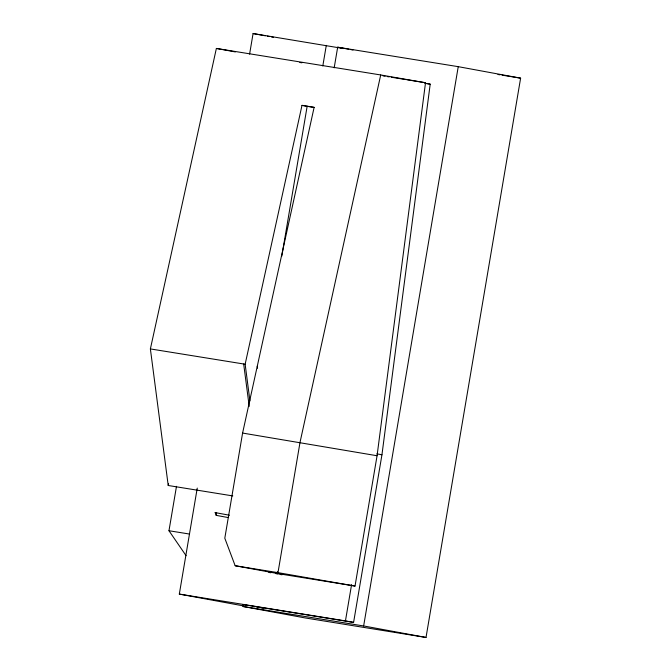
<?xml version="1.0" encoding="UTF-8"?>
<svg xmlns="http://www.w3.org/2000/svg" width="671" height="671" viewBox="0 0 671 671"><rect width="100%" height="100%" fill="white"/><g stroke="black" fill="none" stroke-linecap="round" stroke-linejoin="round"><path stroke-width="1.01" d="M249.947 401.023L245.141 364.227L301.992 105.364L314.129 107.318L242.592 433.063L224.802 538.209L235.16 565.728L278.138 573.646L355.026 586.051L377.068 455.743L425.515 82.759L380.709 74.959L216.372 48.438L150.379 348.92L168.22 485.494L232.812 495.919M246.702 605.242L242.583 604.487L353.592 622.403L381.95 454.787L430.195 84.16L425.104 83.221M168.22 485.494L168.572 483.43M186.093 555.697L168.975 530.736L176.49 486.316M249.595 54.158L253.076 33.55L343.678 48.572M243.011 605.821L179.316 594.087L197.249 488.085M216.196 515.362L216.624 512.837L215.165 512.602L216.196 515.362L228.257 517.576M281.812 256.121L307.15 106.312L301.992 105.364M322.81 65.968L326.291 45.368M334.183 67.846L337.672 47.205L458.243 66.664L520.621 78.155L426.018 637.45L305.448 617.991L243.07 606.5L243.422 604.437M235.16 565.728L277.987 572.64L300.029 442.332L380.709 74.959M353.592 622.403L345.448 620.901L351.587 584.6M426.018 637.45L363.648 625.959L458.243 66.664M497.949 74.489L500.012 74.825M502.067 75.16L520.621 78.155M299.803 62.47L301.858 62.797M383.057 75.907L385.112 76.242M387.175 76.569L389.23 76.905M391.294 77.232L405.703 79.564M406.693 79.723L425.515 82.759M425.037 83.33L430.195 84.16M307.15 106.312L314.229 107.452M150.379 348.92L245.141 364.227M242.592 433.063L377.068 455.743M168.975 530.736L189.44 534.041M268.828 572.438L270.874 572.766M179.316 594.087L345.448 620.901M243.07 606.5L363.648 625.959M277.987 572.64L355.026 586.051M337.672 47.205L348.92 49.277M350.967 49.654L353.013 50.031M253.076 33.55L265.347 35.806M267.394 36.184L269.44 36.561M271.487 36.939L273.525 37.316M216.372 48.438L235.37 51.935M376.859 453.848L381.95 454.787M215.165 512.602L229.49 515.236M275.949 573.655L277.97 574.032M279.992 574.401L282.013 574.779M252.875 606.383L254.93 606.76M256.985 607.138L259.04 607.515M261.103 607.892L263.158 608.278M277.417 571.709L278.138 573.646M257.278 366.181L257.547 368.228M243.674 363.976L249.218 406.408"/></g></svg>
